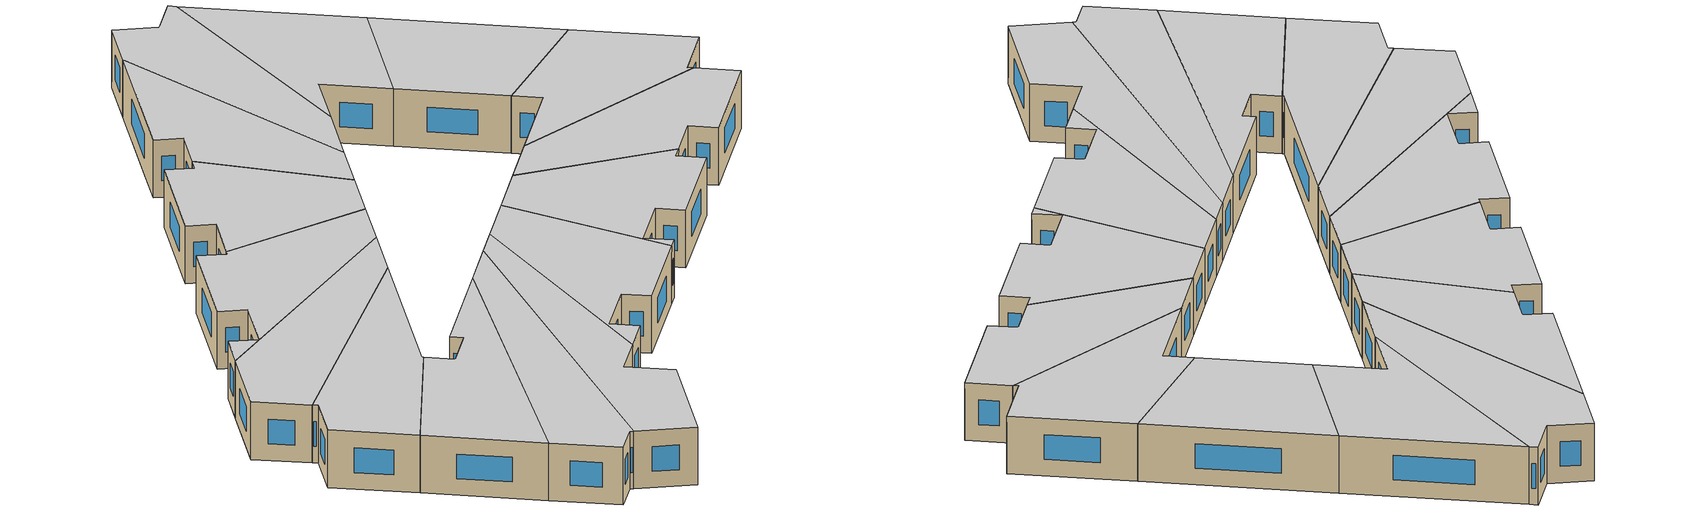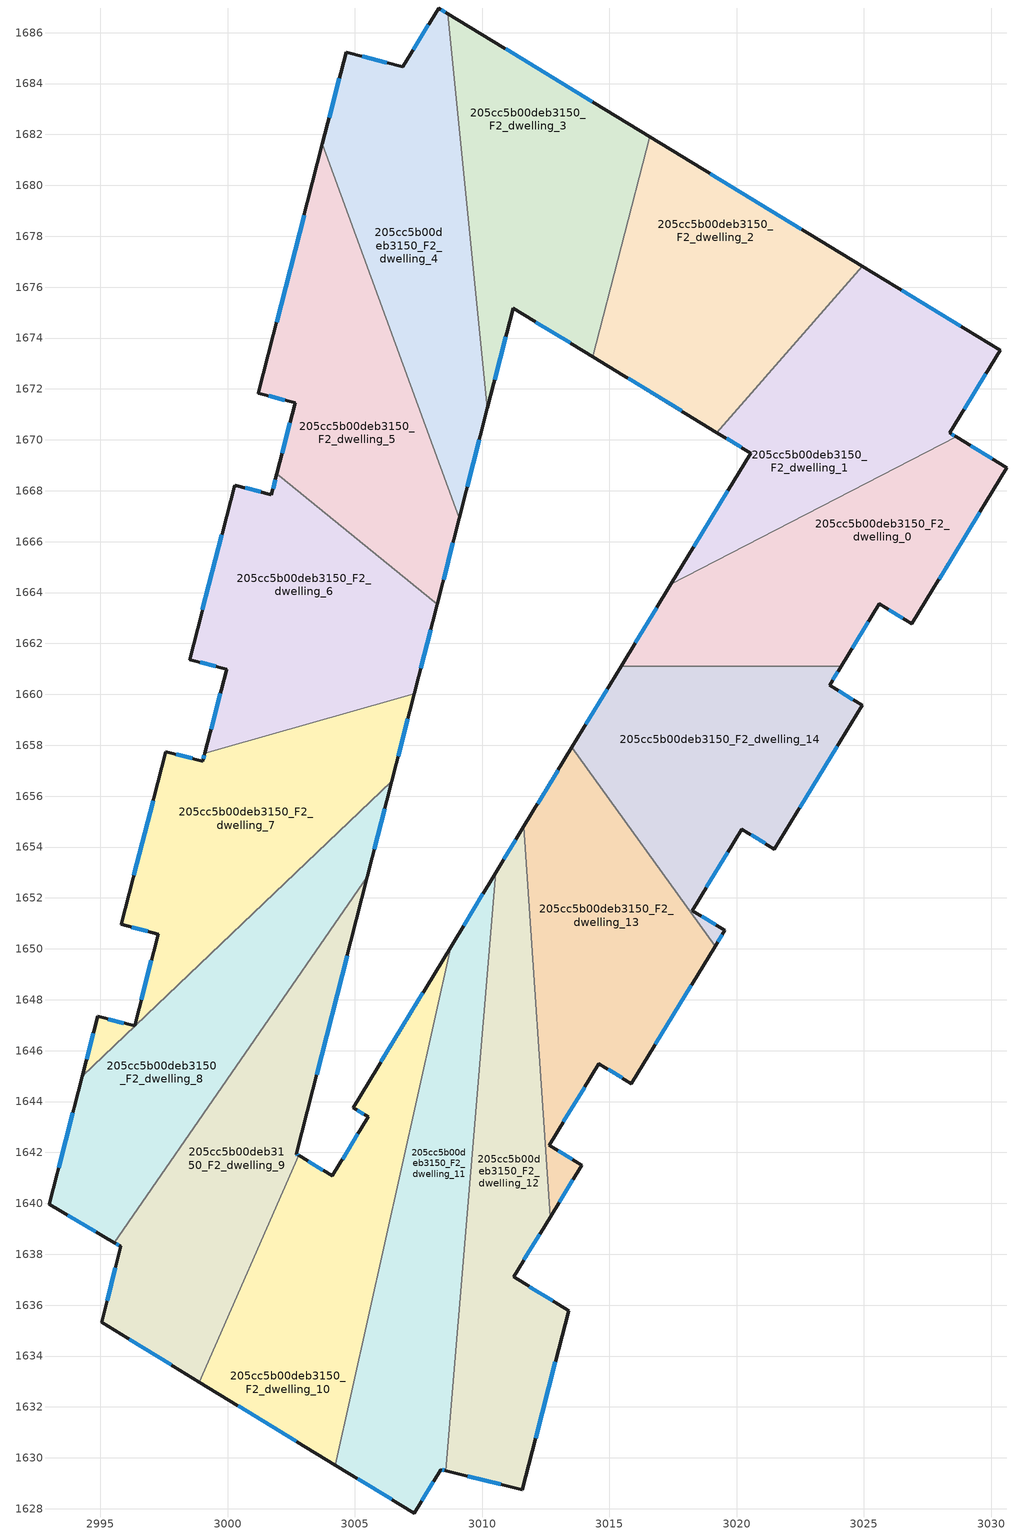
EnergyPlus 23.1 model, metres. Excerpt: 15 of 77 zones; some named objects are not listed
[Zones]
205cc5b00deb3150_F2_dwelling_0
 floor to 205cc5b00deb3150_F1_dwelling_3 (EU_floor_Construction): 3030.62,1668.91 3026.89,1662.78 3025.61,1663.56 3025.43,1663.28 3020.2,1665.76 3027.55,1669.56 3027.86,1669.42 3028.13,1669.86 3028.63,1670.12 z6
 floor to 205cc5b00deb3150_F1_dwelling_2 (EU_floor_Construction): 3028.13,1669.86 3027.86,1669.42 3027.55,1669.56 z6
 floor to 205cc5b00deb3150_F1_dwelling_6 (EU_floor_Construction): 3025.43,1663.28 3024.12,1661.11 3015.47,1661.11 3017.42,1664.32 3020.2,1665.76 z6
 wall outside (EU_wall_Construction): 3024.12,1661.11 3025.61,1663.56 3026.89,1662.78 3030.62,1668.91 3028.63,1670.12 / 3017.42,1664.32 3015.47,1661.11 z6:9
 wall to 205cc5b00deb3150_F2_dwelling_14 (EU_wall_Construction): 3015.47,1661.11 3024.12,1661.11 z6:9
 wall to 205cc5b00deb3150_F2_dwelling_1 (EU_wall_Construction): 3028.63,1670.12 3017.42,1664.32 z6:9
 window (EU_Window_Construction): 3025.97,1663.33 3026.52,1663 / 3024.54,1661.81 3025.18,1662.86 / 3016.86,1663.4 3016.03,1662.03 / 3030.05,1669.25 3029.2,1669.77 / 3027.95,1664.53 3029.56,1667.15 z6.86:8.14
 ceiling to 205cc5b00deb3150_F3_dwelling_0 (EU_floor_Construction): 3026.89,1662.78 3030.62,1668.91 3028.63,1670.12 3017.42,1664.32 3015.47,1661.11 3024.12,1661.11 3025.61,1663.56 z9
205cc5b00deb3150_F2_dwelling_1
 floor to 205cc5b00deb3150_F1_dwelling_2 (EU_floor_Construction): 3029.22,1671.66 3028.13,1669.86 3027.55,1669.56 3021.22,1672.57 3023,1674.61 z6
 floor to 205cc5b00deb3150_F1_dwelling_3 (EU_floor_Construction): 3028.63,1670.12 3028.13,1669.86 3028.38,1670.28 z6; 3027.55,1669.56 3020.2,1665.76 3018.72,1666.46 3020.55,1669.48 3020.46,1669.54 3019.23,1670.29 3021.22,1672.57 z6
 floor to 205cc5b00deb3150_F1_dwelling_1 (EU_floor_Construction): 3030.36,1673.52 3029.22,1671.66 3023,1674.61 3024.93,1676.82 z6
 floor to 205cc5b00deb3150_F1_dwelling_6 (EU_floor_Construction): 3020.2,1665.76 3017.42,1664.32 3018.72,1666.46 z6
 wall outside (EU_wall_Construction): 3028.63,1670.12 3028.38,1670.28 3030.36,1673.52 3024.93,1676.82 / 3019.23,1670.29 3020.55,1669.48 3017.42,1664.32 z6:9
 wall to 205cc5b00deb3150_F2_dwelling_2 (EU_wall_Construction): 3024.93,1676.82 3019.23,1670.29 z6:9
 window (EU_Window_Construction): 3028.56,1670.17 3028.45,1670.23 / 3019.66,1668.01 3018.31,1665.8 / 3019.61,1670.06 3020.18,1669.71 / 3028.81,1674.46 3026.48,1675.88 / 3028.94,1671.2 3029.79,1672.59 z6.86:8.14
 ceiling to 205cc5b00deb3150_F3_dwelling_1 (EU_floor_Construction): 3028.63,1670.12 3028.38,1670.28 3030.36,1673.52 3024.93,1676.82 3019.23,1670.29 3020.55,1669.48 3017.42,1664.32 z9
205cc5b00deb3150_F2_dwelling_10
 floor to 205cc5b00deb3150_F1_dwelling_15 (EU_floor_Construction): 3005.16,1633.88 3004.24,1629.72 2998.89,1632.98 3000.29,1636.19 z6
 floor to 205cc5b00deb3150_F1_dwelling_14 (EU_floor_Construction): 3005.92,1637.3 3005.16,1633.88 3000.29,1636.19 3001.67,1639.32 z6
 floor to 205cc5b00deb3150_F1_dwelling_13 (EU_floor_Construction): 3006.75,1641.02 3005.92,1637.3 3001.67,1639.32 3002.79,1641.89 3004.11,1641.08 3004.68,1642 z6
 floor to 205cc5b00deb3150_F1_dwelling_12 (EU_floor_Construction): 3008.5,1648.9 3006.75,1641.02 3004.68,1642 3005.53,1643.4 3004.93,1643.76 3008.19,1649.13 z6
 floor to 205cc5b00deb3150_F1_dwelling_9 (EU_floor_Construction): 3008.76,1650.07 3008.5,1648.9 3008.19,1649.13 z6
 wall outside (EU_wall_Construction): 3008.76,1650.07 3004.93,1643.76 3005.53,1643.4 3004.11,1641.08 3002.79,1641.89 / 2998.89,1632.98 3004.23,1629.72 z6:9
 wall to 205cc5b00deb3150_F2_dwelling_11 (EU_wall_Construction): 3004.23,1629.72 3008.76,1650.07 z6:9
 wall to 205cc5b00deb3150_F2_dwelling_9 (EU_wall_Construction): 3002.79,1641.89 2998.89,1632.98 z6:9
 window (EU_Window_Construction): 3003.74,1641.31 3003.17,1641.66 / 3005.12,1642.74 3004.52,1641.74 / 3005.1,1643.66 3005.36,1643.5 / 3007.67,1648.27 3006.03,1645.57 / 3000.41,1632.05 3002.71,1630.65 z6.86:8.14
 ceiling to 205cc5b00deb3150_F3_dwelling_10 (EU_floor_Construction): 3004.23,1629.72 3008.76,1650.07 3004.93,1643.76 3005.53,1643.4 3004.11,1641.08 3002.79,1641.89 2998.89,1632.98 z9
205cc5b00deb3150_F2_dwelling_11
 floor to 205cc5b00deb3150_F1_dwelling_15 (EU_floor_Construction): 3008.8,1632.16 3008.57,1629.49 3008.37,1629.54 3007.33,1627.83 3004.24,1629.72 3005.16,1633.88 z6
 floor to 205cc5b00deb3150_F1_dwelling_12 (EU_floor_Construction): 3010.1,1647.74 3009.43,1639.74 3006.75,1641.02 3008.5,1648.9 z6
 floor to 205cc5b00deb3150_F1_dwelling_14 (EU_floor_Construction): 3009.1,1635.8 3008.8,1632.16 3005.16,1633.88 3005.92,1637.3 z6
 floor to 205cc5b00deb3150_F1_dwelling_9 (EU_floor_Construction): 3010.54,1653 3010.1,1647.74 3008.5,1648.9 3008.76,1650.07 z6
 floor to 205cc5b00deb3150_F1_dwelling_13 (EU_floor_Construction): 3009.43,1639.74 3009.1,1635.8 3005.92,1637.3 3006.75,1641.02 z6
 wall outside (EU_wall_Construction): 3004.23,1629.72 3007.33,1627.83 3008.37,1629.54 3008.57,1629.49 / 3010.54,1653 3008.76,1650.07 z6:9
 wall to 205cc5b00deb3150_F2_dwelling_12 (EU_wall_Construction): 3008.57,1629.49 3010.54,1653 z6:9
 window (EU_Window_Construction): 3005.12,1629.18 3006.45,1628.37 / 3010.03,1652.16 3009.27,1650.91 / 3008.43,1629.53 3008.52,1629.51 / 3007.63,1628.32 3008.07,1629.05 z6.86:8.14
 ceiling to 205cc5b00deb3150_F3_dwelling_11 (EU_floor_Construction): 3008.57,1629.49 3010.54,1653 3008.76,1650.07 3004.23,1629.72 3007.33,1627.83 3008.37,1629.54 z9
205cc5b00deb3150_F2_dwelling_12
 floor to 205cc5b00deb3150_F1_dwelling_14 (EU_floor_Construction): 3012.94,1633.98 3012.06,1630.61 3008.8,1632.16 3009.1,1635.8 z6
 floor to 205cc5b00deb3150_F1_dwelling_12 (EU_floor_Construction): 3012.22,1646.19 3012.67,1639.46 3012.08,1638.49 3009.43,1639.74 3010.1,1647.74 z6
 floor to 205cc5b00deb3150_F1_dwelling_15 (EU_floor_Construction): 3012.06,1630.61 3011.59,1628.76 3008.57,1629.49 3008.8,1632.16 z6
 floor to 205cc5b00deb3150_F1_dwelling_9 (EU_floor_Construction): 3011.64,1654.81 3012.22,1646.19 3010.1,1647.74 3010.54,1653 z6
 floor to 205cc5b00deb3150_F1_dwelling_13 (EU_floor_Construction): 3012.08,1638.49 3011.24,1637.11 3013.4,1635.79 3012.94,1633.98 3009.1,1635.8 3009.43,1639.74 z6
 wall outside (EU_wall_Construction): 3008.57,1629.49 3011.59,1628.76 3013.4,1635.79 3011.24,1637.11 3012.67,1639.46 / 3011.64,1654.81 3010.54,1653 z6:9
 wall to 205cc5b00deb3150_F2_dwelling_13 (EU_wall_Construction): 3012.67,1639.46 3011.64,1654.81 z6:9
 window (EU_Window_Construction): 3009.43,1629.28 3010.73,1628.97 / 3011.33,1654.29 3010.86,1653.52 / 3011.65,1637.78 3012.26,1638.79 / 3012.78,1636.17 3011.86,1636.73 / 3012.11,1630.77 3012.88,1633.78 z6.86:8.14
 ceiling to 205cc5b00deb3150_F3_dwelling_12 (EU_floor_Construction): 3011.59,1628.76 3013.4,1635.79 3011.24,1637.11 3012.67,1639.46 3011.64,1654.81 3010.54,1653 3008.57,1629.49 z9
205cc5b00deb3150_F2_dwelling_13
 floor to 205cc5b00deb3150_F1_dwelling_9 (EU_floor_Construction): 3013.53,1657.92 3019.16,1650.11 3015.87,1644.71 3014.59,1645.49 3014.16,1644.78 3012.22,1646.19 3011.64,1654.81 z6
 floor to 205cc5b00deb3150_F1_dwelling_12 (EU_floor_Construction): 3014.16,1644.78 3012.64,1642.29 3013.92,1641.51 3012.67,1639.46 3012.22,1646.19 z6
 wall outside (EU_wall_Construction): 3012.67,1639.46 3013.92,1641.51 3012.64,1642.29 3014.59,1645.49 3015.87,1644.71 3019.16,1650.11 / 3013.53,1657.92 3011.64,1654.81 z6:9
 wall to 205cc5b00deb3150_F2_dwelling_14 (EU_wall_Construction): 3019.16,1650.11 3013.53,1657.92 z6:9
 window (EU_Window_Construction): 3013.19,1643.2 3014.03,1644.57 / 3013.55,1641.73 3013,1642.06 / 3013.03,1640.04 3013.56,1640.92 / 3012.99,1657.03 3012.18,1655.7 / 3016.81,1646.25 3018.22,1648.56 / 3014.95,1645.26 3015.5,1644.93 z6.86:8.14
 ceiling to 205cc5b00deb3150_F3_dwelling_13 (EU_floor_Construction): 3013.92,1641.51 3012.64,1642.29 3014.59,1645.49 3015.87,1644.71 3019.16,1650.11 3013.53,1657.92 3011.64,1654.81 3012.67,1639.46 z9
205cc5b00deb3150_F2_dwelling_14
 floor to 205cc5b00deb3150_F1_dwelling_6 (EU_floor_Construction): 3024.12,1661.11 3023.66,1660.36 3024.93,1659.58 3021.49,1653.92 3020.21,1654.71 3019.96,1654.3 3013.89,1658.51 3015.47,1661.11 z6
 floor to 205cc5b00deb3150_F1_dwelling_9 (EU_floor_Construction): 3019.96,1654.3 3018.26,1651.5 3019.54,1650.72 3019.16,1650.11 3013.53,1657.92 3013.89,1658.51 z6
 wall outside (EU_wall_Construction): 3019.16,1650.11 3019.54,1650.72 3018.26,1651.5 3020.21,1654.71 3021.49,1653.92 3024.93,1659.58 3023.66,1660.36 3024.12,1661.11 / 3015.47,1661.11 3013.53,1657.92 z6:9
 window (EU_Window_Construction): 3022.47,1655.54 3023.95,1657.96 / 3020.58,1654.48 3021.12,1654.15 / 3018.82,1652.42 3019.65,1653.79 / 3019.17,1650.95 3018.62,1651.28 / 3019.27,1650.28 3019.43,1650.55 / 3014.92,1660.2 3014.08,1658.83 / 3023.79,1660.57 3023.99,1660.9 / 3024.57,1659.8 3024.02,1660.13 z6.86:8.14
 ceiling to 205cc5b00deb3150_F3_dwelling_14 (EU_floor_Construction): 3021.49,1653.92 3024.93,1659.58 3023.66,1660.36 3024.12,1661.11 3015.47,1661.11 3013.53,1657.92 3019.16,1650.11 3019.54,1650.72 3018.26,1651.5 3020.21,1654.71 z9
205cc5b00deb3150_F2_dwelling_2
 floor to 205cc5b00deb3150_F1_dwelling_1 (EU_floor_Construction): 3024.93,1676.82 3023,1674.61 3015.6,1678.12 3016.39,1681.18 3016.74,1681.82 z6
 floor to 205cc5b00deb3150_F1_dwelling_0 (EU_floor_Construction): 3016.74,1681.82 3016.39,1681.18 3016.58,1681.92 z6
 floor to 205cc5b00deb3150_F1_dwelling_2 (EU_floor_Construction): 3023,1674.61 3021.22,1672.57 3014.94,1675.54 3015.6,1678.12 z6
 floor to 205cc5b00deb3150_F1_dwelling_3 (EU_floor_Construction): 3021.22,1672.57 3019.23,1670.29 3014.35,1673.26 3014.94,1675.54 z6
 wall outside (EU_wall_Construction): 3014.35,1673.26 3019.23,1670.29 / 3024.93,1676.82 3016.58,1681.92 z6:9
 wall to 205cc5b00deb3150_F2_dwelling_3 (EU_wall_Construction): 3016.58,1681.92 3014.35,1673.26 z6:9
 window (EU_Window_Construction): 3015.75,1672.41 3017.84,1671.14 / 3022.55,1678.28 3018.97,1680.46 z6.86:8.14
 ceiling to 205cc5b00deb3150_F3_dwelling_2 (EU_floor_Construction): 3019.23,1670.29 3024.93,1676.82 3016.58,1681.92 3014.35,1673.26 z9
205cc5b00deb3150_F2_dwelling_3
 floor to 205cc5b00deb3150_F1_dwelling_0 (EU_floor_Construction): 3016.58,1681.92 3016.39,1681.18 3014.91,1678.45 3009.22,1681.14 3008.66,1686.75 z6
 floor to 205cc5b00deb3150_F1_dwelling_2 (EU_floor_Construction): 3015.6,1678.12 3014.94,1675.54 3009.52,1678.11 3009.22,1681.14 z6
 floor to 205cc5b00deb3150_F1_dwelling_1 (EU_floor_Construction): 3016.39,1681.18 3015.6,1678.12 3014.91,1678.45 z6
 floor to 205cc5b00deb3150_F1_dwelling_3 (EU_floor_Construction): 3014.94,1675.54 3014.35,1673.26 3011.22,1675.18 3010.93,1674.06 3009.88,1674.56 3009.52,1678.11 z6
 floor to 205cc5b00deb3150_F1_dwelling_4 (EU_floor_Construction): 3010.93,1674.06 3010.21,1671.24 3009.88,1674.56 z6
 wall outside (EU_wall_Construction): 3010.21,1671.24 3011.22,1675.18 3014.35,1673.26 / 3016.58,1681.92 3008.66,1686.75 z6:9
 wall to 205cc5b00deb3150_F2_dwelling_4 (EU_wall_Construction): 3008.66,1686.75 3010.21,1671.24 z6:9
 window (EU_Window_Construction): 3012.11,1674.63 3013.46,1673.81 / 3010.5,1672.37 3010.93,1674.05 / 3014.32,1683.3 3010.92,1685.37 z6.86:8.14
 ceiling to 205cc5b00deb3150_F3_dwelling_3 (EU_floor_Construction): 3014.35,1673.26 3016.58,1681.92 3008.66,1686.75 3010.21,1671.24 3011.22,1675.18 z9
205cc5b00deb3150_F2_dwelling_4
 floor to 205cc5b00deb3150_F1_dwelling_0 (EU_floor_Construction): 3008.66,1686.75 3009.22,1681.14 3004.22,1683.52 3004.66,1685.24 3006.89,1684.66 3008.29,1686.97 z6
 floor to 205cc5b00deb3150_F1_dwelling_4 (EU_floor_Construction): 3009.88,1674.56 3010.21,1671.24 3009.97,1670.31 3007.42,1671.52 3005.56,1676.6 z6
 floor to 205cc5b00deb3150_F1_dwelling_5 (EU_floor_Construction): 3009.97,1670.31 3009.1,1666.92 3007.42,1671.52 z6
 floor to 205cc5b00deb3150_F1_dwelling_2 (EU_floor_Construction): 3009.22,1681.14 3009.52,1678.11 3004.07,1680.7 3003.73,1681.63 3004.22,1683.52 z6
 floor to 205cc5b00deb3150_F1_dwelling_3 (EU_floor_Construction): 3009.52,1678.11 3009.88,1674.56 3005.56,1676.6 3004.07,1680.7 z6
 wall outside (EU_wall_Construction): 3008.66,1686.75 3008.29,1686.97 3006.89,1684.66 3004.66,1685.24 3003.73,1681.63 / 3009.1,1666.92 3010.21,1671.24 z6:9
 wall to 205cc5b00deb3150_F2_dwelling_5 (EU_wall_Construction): 3003.73,1681.63 3009.1,1666.92 z6:9
 window (EU_Window_Construction): 3007.89,1686.31 3007.29,1685.32 / 3008.56,1686.81 3008.4,1686.91 / 3009.42,1668.15 3009.89,1670.01 / 3004.39,1684.2 3003.99,1682.66 / 3006.25,1684.83 3005.3,1685.07 z6.86:8.14
 ceiling to 205cc5b00deb3150_F3_dwelling_4 (EU_floor_Construction): 3009.1,1666.92 3010.21,1671.24 3008.66,1686.75 3008.29,1686.97 3006.89,1684.66 3004.66,1685.24 3003.73,1681.63 z9
205cc5b00deb3150_F2_dwelling_5
 floor to 205cc5b00deb3150_F1_dwelling_5 (EU_floor_Construction): 3007.42,1671.52 3009.1,1666.92 3008.96,1666.37 3002.07,1669.18 3002.66,1671.46 3001.2,1671.83 3001.81,1674.18 z6
 floor to 205cc5b00deb3150_F1_dwelling_7 (EU_floor_Construction): 3008.96,1666.37 3008.24,1663.55 3001.94,1668.68 3002.07,1669.18 z6
 floor to 205cc5b00deb3150_F1_dwelling_4 (EU_floor_Construction): 3005.56,1676.6 3007.42,1671.52 3001.81,1674.18 3002.77,1677.92 z6
 floor to 205cc5b00deb3150_F1_dwelling_3 (EU_floor_Construction): 3004.07,1680.7 3005.56,1676.6 3002.77,1677.92 3003.55,1680.94 z6
 floor to 205cc5b00deb3150_F1_dwelling_2 (EU_floor_Construction): 3003.73,1681.63 3004.07,1680.7 3003.55,1680.94 z6
 wall outside (EU_wall_Construction): 3003.73,1681.63 3001.2,1671.83 3002.66,1671.46 3001.94,1668.68 / 3008.24,1663.54 3009.1,1666.92 z6:9
 wall to 205cc5b00deb3150_F2_dwelling_6 (EU_wall_Construction): 3001.94,1668.68 3008.24,1663.54 z6:9
 window (EU_Window_Construction): 3003.01,1678.83 3001.93,1674.63 / 3008.48,1664.51 3008.85,1665.95 / 3002.45,1670.66 3002.14,1669.47 / 3001.62,1671.73 3002.24,1671.57 z6.86:8.14
 ceiling to 205cc5b00deb3150_F3_dwelling_5 (EU_floor_Construction): 3008.24,1663.54 3009.1,1666.92 3003.73,1681.63 3001.2,1671.83 3002.66,1671.46 3001.94,1668.68 z9
205cc5b00deb3150_F2_dwelling_6
 floor to 205cc5b00deb3150_F1_dwelling_7 (EU_floor_Construction): 3008.24,1663.55 3007.33,1660.02 3006.99,1659.92 2999.1,1663.66 3000.27,1668.22 3001.72,1667.85 3001.94,1668.68 z6
 floor to 205cc5b00deb3150_F1_dwelling_8 (EU_floor_Construction): 3006.99,1659.92 3000.11,1657.97 2999.27,1658.32 2999.96,1660.99 2998.51,1661.37 2999.1,1663.66 z6
 floor to 205cc5b00deb3150_F1_dwelling_10 (EU_floor_Construction): 3000.11,1657.97 2999.11,1657.69 2999.27,1658.32 z6
 wall outside (EU_wall_Construction): 3001.94,1668.68 3001.72,1667.85 3000.27,1668.22 2998.51,1661.37 2999.96,1660.99 2999.11,1657.69 / 3007.33,1660.02 3008.24,1663.54 z6:9
 wall to 205cc5b00deb3150_F2_dwelling_7 (EU_wall_Construction): 2999.11,1657.69 3007.33,1660.02 z6:9
 window (EU_Window_Construction): 2999.77,1666.26 2999.01,1663.33 / 3001.31,1667.96 3000.69,1668.12 / 3001.88,1668.44 3001.79,1668.09 / 3007.59,1661.02 3007.98,1662.54 / 2999.71,1660.05 2999.35,1658.63 / 2998.92,1661.26 2999.54,1661.1 z6.86:8.14
 ceiling to 205cc5b00deb3150_F3_dwelling_6 (EU_floor_Construction): 3007.33,1660.02 3008.24,1663.54 3001.94,1668.68 3001.72,1667.85 3000.27,1668.22 2998.51,1661.37 2999.96,1660.99 2999.11,1657.69 z9
205cc5b00deb3150_F2_dwelling_7
 floor to 205cc5b00deb3150_F1_dwelling_10 (EU_floor_Construction): 3005.56,1655.72 3001.92,1652.27 2996.79,1654.7 2997.57,1657.76 2999.03,1657.38 2999.11,1657.69 3000.11,1657.97 z6
 floor to 205cc5b00deb3150_F1_dwelling_11 (EU_floor_Construction): 3001.92,1652.27 2998.49,1649 2997.04,1649.68 2997.28,1650.58 2995.82,1650.96 2996.79,1654.7 z6
 floor to 205cc5b00deb3150_F1_dwelling_7 (EU_floor_Construction): 3007.33,1660.02 3007.27,1659.78 3006.99,1659.92 z6
 floor to 205cc5b00deb3150_F1_dwelling_8 (EU_floor_Construction): 3007.27,1659.78 3006.45,1656.58 3005.56,1655.72 3000.11,1657.97 3006.99,1659.92 z6
 floor to 205cc5b00deb3150_F1_dwelling_13 (EU_floor_Construction): 2998.49,1649 2994.29,1645 2994.89,1647.35 2996.34,1646.97 2997.04,1649.68 z6
 wall outside (EU_wall_Construction): 2999.11,1657.69 2999.03,1657.38 2997.57,1657.76 2995.82,1650.96 2997.28,1650.58 2996.34,1646.97 2994.89,1647.35 2994.28,1645 / 3006.45,1656.58 3007.33,1660.02 z6:9
 wall to 205cc5b00deb3150_F2_dwelling_8 (EU_wall_Construction): 2994.28,1645 3006.45,1656.58 z6:9
 window (EU_Window_Construction): 2996.24,1650.85 2996.86,1650.69 / 2997.07,1655.81 2996.32,1652.9 / 2998.61,1657.49 2997.99,1657.65 / 2999.08,1657.6 2999.05,1657.47 / 3006.71,1657.56 3007.08,1659.03 / 2994.72,1646.68 2994.46,1645.67 / 2995.93,1647.08 2995.31,1647.24 / 2997.01,1649.55 2996.61,1648.01 z6.86:8.14
 ceiling to 205cc5b00deb3150_F3_dwelling_7 (EU_floor_Construction): 2996.34,1646.97 2994.89,1647.35 2994.28,1645 3006.45,1656.58 3007.33,1660.02 2999.11,1657.69 2999.03,1657.38 2997.57,1657.76 2995.82,1650.96 2997.28,1650.58 z9
205cc5b00deb3150_F2_dwelling_8
 floor to 205cc5b00deb3150_F1_dwelling_11 (EU_floor_Construction): 3004.31,1651.13 3001.76,1647.44 2998.49,1649 3001.92,1652.27 z6
 floor to 205cc5b00deb3150_F1_dwelling_13 (EU_floor_Construction): 3001.76,1647.44 2997.51,1641.29 2993.78,1643.06 2994.29,1645 2998.49,1649 z6
 floor adiabatic (EU_floor_Construction): 3006.45,1656.58 3005.5,1652.84 3004.31,1651.13 3001.92,1652.27 z6
 floor to 205cc5b00deb3150_F1_dwelling_14 (EU_floor_Construction): 2997.51,1641.29 2995.55,1638.46 2992.99,1639.96 2993.79,1643.06 z6
 wall outside (EU_wall_Construction): 3005.5,1652.84 3006.45,1656.58 / 2994.28,1645 2992.99,1639.96 2995.55,1638.46 z6:9
 wall to 205cc5b00deb3150_F2_dwelling_9 (EU_wall_Construction): 2995.55,1638.46 3005.5,1652.84 z6:9
 window (EU_Window_Construction): 3005.77,1653.91 3006.18,1655.51 / 2993.72,1639.53 2994.82,1638.89 / 2993.91,1643.56 2993.36,1641.4 z6.86:8.14
 ceiling to 205cc5b00deb3150_F3_dwelling_8 (EU_floor_Construction): 2995.55,1638.46 3005.5,1652.84 3006.45,1656.58 2994.28,1645 2992.99,1639.96 z9
205cc5b00deb3150_F2_dwelling_9
 floor to 205cc5b00deb3150_F1_dwelling_13 (EU_floor_Construction): 3003.86,1646.45 3002.71,1641.94 3002.79,1641.89 3001.67,1639.32 2997.51,1641.29 3001.76,1647.44 z6
 floor to 205cc5b00deb3150_F1_dwelling_15 (EU_floor_Construction): 3000.29,1636.19 2998.89,1632.98 2995.05,1635.32 2995.8,1638.32 z6
 floor to 205cc5b00deb3150_F1_dwelling_11 (EU_floor_Construction): 3004.98,1650.82 3003.86,1646.45 3001.76,1647.44 3004.31,1651.13 z6
 floor to 205cc5b00deb3150_F1_dwelling_14 (EU_floor_Construction): 3001.67,1639.32 3000.29,1636.19 2995.8,1638.32 2995.55,1638.46 2997.51,1641.29 z6
 floor to 205cc5b00deb3150_F1_dwelling_10 (EU_floor_Construction): 3005.5,1652.84 3004.98,1650.82 3004.31,1651.13 z6
 wall outside (EU_wall_Construction): 3002.79,1641.89 3002.71,1641.94 3005.5,1652.84 / 2995.55,1638.46 2995.8,1638.32 2995.05,1635.32 2998.89,1632.98 z6:9
 window (EU_Window_Construction): 3003.5,1645.05 3004.7,1649.73 / 3002.76,1641.9 3002.73,1641.92 / 2996.15,1634.65 2997.79,1633.65 / 2995.59,1637.46 2995.26,1636.18 / 2995.62,1638.42 2995.73,1638.36 z6.86:8.14
 ceiling to 205cc5b00deb3150_F3_dwelling_9 (EU_floor_Construction): 2998.89,1632.98 3002.79,1641.89 3002.71,1641.94 3005.5,1652.84 2995.55,1638.46 2995.8,1638.32 2995.05,1635.32 z9
[Building]
EU S2 Campaign: North Axis=0; Terrain=City; Solar Distribution=FullExterior
[Site:Location]
Helsinki-Vantaa.AP: Latitude=60.317; Longitude=24.963; Time Zone=2; Elevation=54.6
[SizingPeriod:WeatherFileDays]
AnnualSizingPeriod: Begin Month=1; Begin Day of Month=1; End Month=12; End Day of Month=31; Day of Week for Start Day=Monday; Use Weather File Daylight Saving Period=No; Use Weather File Rain and Snow Indicators=No
[MATERIAL]
EU_InternalMass_Material: Roughness=MediumRough; Thickness=0.1; Conductivity=1; Density=1800; Specific Heat=900; Thermal Absorptance=0.9; Solar Absorptance=0.7; Visible Absorptance=0.7
[MATERIAL:NOMASS] Roughness=MediumRough; Thermal Absorptance=0.9; Solar Absorptance=0.7; Visible Absorptance=0.7
Name | Thermal Resistance
EU_wall_NoMass | 5.91765
EU_floor_NoMass | 6.2875
[WINDOWMATERIAL:SIMPLEGLAZINGSYSTEM]
EU_Window_SimpleGlazing: UFactor=0.994035; Solar Heat Gain Coefficient=0.7; Visible Transmittance=0.7
[CONSTRUCTION]
EU_wall_Construction: EU_wall_NoMass
EU_floor_Construction: EU_floor_NoMass
EU_Window_Construction: EU_Window_SimpleGlazing
EU_InternalMass_Construction: EU_InternalMass_Material
[ZONE] Type=1; Multiplier=1; Ceiling Height=autocalculate; Floor Area=autocalculate; Part of Total Floor Area=Yes
Name | Volume
205cc5b00deb3150_F2_dwelling_0 | 198.639
205cc5b00deb3150_F2_dwelling_1 | 198.68
205cc5b00deb3150_F2_dwelling_10 | 198.631
205cc5b00deb3150_F2_dwelling_11 | 198.679
205cc5b00deb3150_F2_dwelling_12 | 199.993
205cc5b00deb3150_F2_dwelling_13 | 197.328
205cc5b00deb3150_F2_dwelling_14 | 198.645
205cc5b00deb3150_F2_dwelling_2 | 198.636
205cc5b00deb3150_F2_dwelling_3 | 198.659
205cc5b00deb3150_F2_dwelling_4 | 198.658
205cc5b00deb3150_F2_dwelling_5 | 198.641
205cc5b00deb3150_F2_dwelling_6 | 197.865
205cc5b00deb3150_F2_dwelling_7 | 199.44
205cc5b00deb3150_F2_dwelling_8 | 198.675
205cc5b00deb3150_F2_dwelling_9 | 198.654
[INTERNALMASS] Construction=EU_InternalMass_Construction
Name | Zone or ZoneList | Surface Area
205cc5b00deb3150_F2_dwelling_0_EU_InternalMass | 205cc5b00deb3150_F2_dwelling_0 | 66.213
205cc5b00deb3150_F2_dwelling_1_EU_InternalMass | 205cc5b00deb3150_F2_dwelling_1 | 66.2267
205cc5b00deb3150_F2_dwelling_2_EU_InternalMass | 205cc5b00deb3150_F2_dwelling_2 | 66.2119
205cc5b00deb3150_F2_dwelling_3_EU_InternalMass | 205cc5b00deb3150_F2_dwelling_3 | 66.22
205cc5b00deb3150_F2_dwelling_4_EU_InternalMass | 205cc5b00deb3150_F2_dwelling_4 | 66.2189
205cc5b00deb3150_F2_dwelling_5_EU_InternalMass | 205cc5b00deb3150_F2_dwelling_5 | 66.2137
205cc5b00deb3150_F2_dwelling_6_EU_InternalMass | 205cc5b00deb3150_F2_dwelling_6 | 65.9546
205cc5b00deb3150_F2_dwelling_7_EU_InternalMass | 205cc5b00deb3150_F2_dwelling_7 | 66.4814
205cc5b00deb3150_F2_dwelling_8_EU_InternalMass | 205cc5b00deb3150_F2_dwelling_8 | 66.2249
205cc5b00deb3150_F2_dwelling_9_EU_InternalMass | 205cc5b00deb3150_F2_dwelling_9 | 66.2179
205cc5b00deb3150_F2_dwelling_10_EU_InternalMass | 205cc5b00deb3150_F2_dwelling_10 | 66.2106
205cc5b00deb3150_F2_dwelling_11_EU_InternalMass | 205cc5b00deb3150_F2_dwelling_11 | 66.2262
205cc5b00deb3150_F2_dwelling_12_EU_InternalMass | 205cc5b00deb3150_F2_dwelling_12 | 66.6655
205cc5b00deb3150_F2_dwelling_13_EU_InternalMass | 205cc5b00deb3150_F2_dwelling_13 | 65.7759
205cc5b00deb3150_F2_dwelling_14_EU_InternalMass | 205cc5b00deb3150_F2_dwelling_14 | 66.2151
[OTHEREQUIPMENT] Fuel Type=Electricity; Design Level Calculation Method=Watts/Area; Power per Zone Floor Area=1; Fraction Latent=0; Fraction Radiant=0; Fraction Lost=0; Carbon Dioxide Generation Rate=0; EndUse Subcategory=EU_Step8_InternalGains
Name | Zone or ZoneList or Space or SpaceList | Schedule
EU_Step8_InternalGain_205cc5b00deb3150_F2_dwelling_0_f000 | 205cc5b00deb3150_F2_dwelling_0 | EU_Step8_GainSchedule_205cc5b00deb3150_F2_dwelling_0_f000
EU_Step8_InternalGain_205cc5b00deb3150_F2_dwelling_1_f000 | 205cc5b00deb3150_F2_dwelling_1 | EU_Step8_GainSchedule_205cc5b00deb3150_F2_dwelling_1_f000
EU_Step8_InternalGain_205cc5b00deb3150_F2_dwelling_2_f000 | 205cc5b00deb3150_F2_dwelling_2 | EU_Step8_GainSchedule_205cc5b00deb3150_F2_dwelling_2_f000
EU_Step8_InternalGain_205cc5b00deb3150_F2_dwelling_3_f000 | 205cc5b00deb3150_F2_dwelling_3 | EU_Step8_GainSchedule_205cc5b00deb3150_F2_dwelling_3_f000
EU_Step8_InternalGain_205cc5b00deb3150_F2_dwelling_4_f000 | 205cc5b00deb3150_F2_dwelling_4 | EU_Step8_GainSchedule_205cc5b00deb3150_F2_dwelling_4_f000
EU_Step8_InternalGain_205cc5b00deb3150_F2_dwelling_5_f000 | 205cc5b00deb3150_F2_dwelling_5 | EU_Step8_GainSchedule_205cc5b00deb3150_F2_dwelling_5_f000
EU_Step8_InternalGain_205cc5b00deb3150_F2_dwelling_6_f000 | 205cc5b00deb3150_F2_dwelling_6 | EU_Step8_GainSchedule_205cc5b00deb3150_F2_dwelling_6_f000
EU_Step8_InternalGain_205cc5b00deb3150_F2_dwelling_7_f000 | 205cc5b00deb3150_F2_dwelling_7 | EU_Step8_GainSchedule_205cc5b00deb3150_F2_dwelling_7_f000
EU_Step8_InternalGain_205cc5b00deb3150_F2_dwelling_8_f000 | 205cc5b00deb3150_F2_dwelling_8 | EU_Step8_GainSchedule_205cc5b00deb3150_F2_dwelling_8_f000
EU_Step8_InternalGain_205cc5b00deb3150_F2_dwelling_9_f000 | 205cc5b00deb3150_F2_dwelling_9 | EU_Step8_GainSchedule_205cc5b00deb3150_F2_dwelling_9_f000
EU_Step8_InternalGain_205cc5b00deb3150_F2_dwelling_10_f000 | 205cc5b00deb3150_F2_dwelling_10 | EU_Step8_GainSchedule_205cc5b00deb3150_F2_dwelling_10_f000
EU_Step8_InternalGain_205cc5b00deb3150_F2_dwelling_11_f000 | 205cc5b00deb3150_F2_dwelling_11 | EU_Step8_GainSchedule_205cc5b00deb3150_F2_dwelling_11_f000
EU_Step8_InternalGain_205cc5b00deb3150_F2_dwelling_12_f000 | 205cc5b00deb3150_F2_dwelling_12 | EU_Step8_GainSchedule_205cc5b00deb3150_F2_dwelling_12_f000
EU_Step8_InternalGain_205cc5b00deb3150_F2_dwelling_13_f000 | 205cc5b00deb3150_F2_dwelling_13 | EU_Step8_GainSchedule_205cc5b00deb3150_F2_dwelling_13_f000
EU_Step8_InternalGain_205cc5b00deb3150_F2_dwelling_14_f000 | 205cc5b00deb3150_F2_dwelling_14 | EU_Step8_GainSchedule_205cc5b00deb3150_F2_dwelling_14_f000
[ZONEVENTILATION:DESIGNFLOWRATE] Schedule=EU_AlwaysOn; Design Flow Rate Calculation Method=AirChanges/Hour; Air Changes per Hour=0.596421; Ventilation Type=Natural; Fan Pressure Rise=0; Fan Total Efficiency=1; Constant Term Coefficient=1; Temperature Term Coefficient=0; Velocity Term Coefficient=0; Velocity Squared Term Coefficient=0; Minimum Indoor Temperature=-100; Maximum Indoor Temperature=100; Delta Temperature=-100; Minimum Outdoor Temperature=-100; Maximum Outdoor Temperature=100; Maximum Wind Speed=40
Name | Zone or ZoneList or Space or SpaceList
EU_ConstantAir_205cc5b00deb3150_F2_dwelling_0 | 205cc5b00deb3150_F2_dwelling_0
EU_ConstantAir_205cc5b00deb3150_F2_dwelling_1 | 205cc5b00deb3150_F2_dwelling_1
EU_ConstantAir_205cc5b00deb3150_F2_dwelling_2 | 205cc5b00deb3150_F2_dwelling_2
EU_ConstantAir_205cc5b00deb3150_F2_dwelling_3 | 205cc5b00deb3150_F2_dwelling_3
EU_ConstantAir_205cc5b00deb3150_F2_dwelling_4 | 205cc5b00deb3150_F2_dwelling_4
EU_ConstantAir_205cc5b00deb3150_F2_dwelling_5 | 205cc5b00deb3150_F2_dwelling_5
EU_ConstantAir_205cc5b00deb3150_F2_dwelling_6 | 205cc5b00deb3150_F2_dwelling_6
EU_ConstantAir_205cc5b00deb3150_F2_dwelling_7 | 205cc5b00deb3150_F2_dwelling_7
EU_ConstantAir_205cc5b00deb3150_F2_dwelling_8 | 205cc5b00deb3150_F2_dwelling_8
EU_ConstantAir_205cc5b00deb3150_F2_dwelling_9 | 205cc5b00deb3150_F2_dwelling_9
EU_ConstantAir_205cc5b00deb3150_F2_dwelling_10 | 205cc5b00deb3150_F2_dwelling_10
EU_ConstantAir_205cc5b00deb3150_F2_dwelling_11 | 205cc5b00deb3150_F2_dwelling_11
EU_ConstantAir_205cc5b00deb3150_F2_dwelling_12 | 205cc5b00deb3150_F2_dwelling_12
EU_ConstantAir_205cc5b00deb3150_F2_dwelling_13 | 205cc5b00deb3150_F2_dwelling_13
EU_ConstantAir_205cc5b00deb3150_F2_dwelling_14 | 205cc5b00deb3150_F2_dwelling_14
[HVACTEMPLATE:ZONE:IDEALLOADSAIRSYSTEM] System Availability Schedule=EU_AlwaysOn; Maximum Heating Supply Air Temperature=50; Minimum Cooling Supply Air Temperature=13; Maximum Heating Supply Air Humidity Ratio=0.0156; Minimum Cooling Supply Air Humidity Ratio=0.0077; Heating Limit=NoLimit; Cooling Limit=NoLimit; Heating Availability Schedule=EU_AlwaysOn; Cooling Availability Schedule=EU_CoolingOff; Dehumidification Control Type=ConstantSensibleHeatRatio; Cooling Sensible Heat Ratio=0.7; Dehumidification Setpoint=60; Humidification Control Type=None; Humidification Setpoint=30; Outdoor Air Method=None; Outdoor Air Flow Rate per Person=0.00944; Outdoor Air Flow Rate per Zone Floor Area=0; Outdoor Air Flow Rate per Zone=0; Demand Controlled Ventilation Type=None; Outdoor Air Economizer Type=NoEconomizer; Heat Recovery Type=None; Sensible Heat Recovery Effectiveness=0.7; Latent Heat Recovery Effectiveness=0.65
Name | Template Thermostat
205cc5b00deb3150_F2_dwelling_0 | EU_HeatOnly_205cc5b00deb3150_F2_dwelling_0
205cc5b00deb3150_F2_dwelling_1 | EU_HeatOnly_205cc5b00deb3150_F2_dwelling_1
205cc5b00deb3150_F2_dwelling_2 | EU_HeatOnly_205cc5b00deb3150_F2_dwelling_2
205cc5b00deb3150_F2_dwelling_3 | EU_HeatOnly_205cc5b00deb3150_F2_dwelling_3
205cc5b00deb3150_F2_dwelling_4 | EU_HeatOnly_205cc5b00deb3150_F2_dwelling_4
205cc5b00deb3150_F2_dwelling_5 | EU_HeatOnly_205cc5b00deb3150_F2_dwelling_5
205cc5b00deb3150_F2_dwelling_6 | EU_HeatOnly_205cc5b00deb3150_F2_dwelling_6
205cc5b00deb3150_F2_dwelling_7 | EU_HeatOnly_205cc5b00deb3150_F2_dwelling_7
205cc5b00deb3150_F2_dwelling_8 | EU_HeatOnly_205cc5b00deb3150_F2_dwelling_8
205cc5b00deb3150_F2_dwelling_9 | EU_HeatOnly_205cc5b00deb3150_F2_dwelling_9
205cc5b00deb3150_F2_dwelling_10 | EU_HeatOnly_205cc5b00deb3150_F2_dwelling_10
205cc5b00deb3150_F2_dwelling_11 | EU_HeatOnly_205cc5b00deb3150_F2_dwelling_11
205cc5b00deb3150_F2_dwelling_12 | EU_HeatOnly_205cc5b00deb3150_F2_dwelling_12
205cc5b00deb3150_F2_dwelling_13 | EU_HeatOnly_205cc5b00deb3150_F2_dwelling_13
205cc5b00deb3150_F2_dwelling_14 | EU_HeatOnly_205cc5b00deb3150_F2_dwelling_14
[SIZING:ZONE] Zone Cooling Design Supply Air Temperature Input Method=SupplyAirTemperature; Zone Cooling Design Supply Air Temperature=13; Zone Heating Design Supply Air Temperature Input Method=SupplyAirTemperature; Zone Heating Design Supply Air Temperature=50; Zone Cooling Design Supply Air Humidity Ratio=0.008; Zone Heating Design Supply Air Humidity Ratio=0.008; Cooling Design Air Flow Method=DesignDay; Cooling Design Air Flow Rate=0; Cooling Minimum Air Flow per Zone Floor Area=0.000762; Cooling Minimum Air Flow=0; Cooling Minimum Air Flow Fraction=0.2; Heating Design Air Flow Method=DesignDay; Heating Design Air Flow Rate=0; Heating Maximum Air Flow per Zone Floor Area=0.002032; Heating Maximum Air Flow=0.141576; Heating Maximum Air Flow Fraction=0.3; Account for Dedicated Outdoor Air System=No; Dedicated Outdoor Air System Control Strategy=NeutralSupplyAir; Dedicated Outdoor Air Low Setpoint Temperature for Design=autosize; Dedicated Outdoor Air High Setpoint Temperature for Design=autosize; Zone Load Sizing Method=Sensible Load Only No Latent Load; Zone Latent Cooling Design Supply Air Humidity Ratio Input Method=HumidityRatioDifference; Zone Cooling Design Supply Air Humidity Ratio Difference=0.005; Zone Latent Heating Design Supply Air Humidity Ratio Input Method=HumidityRatioDifference; Zone Humidification Design Supply Air Humidity Ratio Difference=0.005
205cc5b00deb3150_F2_dwelling_0; 205cc5b00deb3150_F2_dwelling_1; 205cc5b00deb3150_F2_dwelling_2; 205cc5b00deb3150_F2_dwelling_3; 205cc5b00deb3150_F2_dwelling_4; 205cc5b00deb3150_F2_dwelling_5; 205cc5b00deb3150_F2_dwelling_6; 205cc5b00deb3150_F2_dwelling_7; 205cc5b00deb3150_F2_dwelling_8; 205cc5b00deb3150_F2_dwelling_9; 205cc5b00deb3150_F2_dwelling_10; 205cc5b00deb3150_F2_dwelling_11; 205cc5b00deb3150_F2_dwelling_12; 205cc5b00deb3150_F2_dwelling_13; 205cc5b00deb3150_F2_dwelling_14
[SCHEDULE:CONSTANT]
Name | Hourly Value
EU_AlwaysOn | 1
EU_CoolingOff | 0
[SCHEDULE:FILE] Column Number=1; Rows to Skip at Top=0; Number of Hours of Data=8760; Column Separator=Comma; Interpolate to Timestep=No; Minutes per Item=60; Adjust Schedule for Daylight Savings=Yes
Name | File
EU_Step8_GainSchedule_205cc5b00deb3150_F2_dwelling_0_f000 | ../../schedules/205cc5b00deb3150/205cc5b00deb3150_F2_dwelling_0_f000_gain.csv
EU_Step8_GainSchedule_205cc5b00deb3150_F2_dwelling_1_f000 | ../../schedules/205cc5b00deb3150/205cc5b00deb3150_F2_dwelling_1_f000_gain.csv
EU_Step8_GainSchedule_205cc5b00deb3150_F2_dwelling_2_f000 | ../../schedules/205cc5b00deb3150/205cc5b00deb3150_F2_dwelling_2_f000_gain.csv
EU_Step8_GainSchedule_205cc5b00deb3150_F2_dwelling_3_f000 | ../../schedules/205cc5b00deb3150/205cc5b00deb3150_F2_dwelling_3_f000_gain.csv
EU_Step8_GainSchedule_205cc5b00deb3150_F2_dwelling_4_f000 | ../../schedules/205cc5b00deb3150/205cc5b00deb3150_F2_dwelling_4_f000_gain.csv
EU_Step8_GainSchedule_205cc5b00deb3150_F2_dwelling_5_f000 | ../../schedules/205cc5b00deb3150/205cc5b00deb3150_F2_dwelling_5_f000_gain.csv
EU_Step8_GainSchedule_205cc5b00deb3150_F2_dwelling_6_f000 | ../../schedules/205cc5b00deb3150/205cc5b00deb3150_F2_dwelling_6_f000_gain.csv
EU_Step8_GainSchedule_205cc5b00deb3150_F2_dwelling_7_f000 | ../../schedules/205cc5b00deb3150/205cc5b00deb3150_F2_dwelling_7_f000_gain.csv
EU_Step8_GainSchedule_205cc5b00deb3150_F2_dwelling_8_f000 | ../../schedules/205cc5b00deb3150/205cc5b00deb3150_F2_dwelling_8_f000_gain.csv
EU_Step8_GainSchedule_205cc5b00deb3150_F2_dwelling_9_f000 | ../../schedules/205cc5b00deb3150/205cc5b00deb3150_F2_dwelling_9_f000_gain.csv
EU_Step8_GainSchedule_205cc5b00deb3150_F2_dwelling_10_f000 | ../../schedules/205cc5b00deb3150/205cc5b00deb3150_F2_dwelling_10_f000_gain.csv
EU_Step8_GainSchedule_205cc5b00deb3150_F2_dwelling_11_f000 | ../../schedules/205cc5b00deb3150/205cc5b00deb3150_F2_dwelling_11_f000_gain.csv
EU_Step8_GainSchedule_205cc5b00deb3150_F2_dwelling_12_f000 | ../../schedules/205cc5b00deb3150/205cc5b00deb3150_F2_dwelling_12_f000_gain.csv
EU_Step8_GainSchedule_205cc5b00deb3150_F2_dwelling_13_f000 | ../../schedules/205cc5b00deb3150/205cc5b00deb3150_F2_dwelling_13_f000_gain.csv
EU_Step8_GainSchedule_205cc5b00deb3150_F2_dwelling_14_f000 | ../../schedules/205cc5b00deb3150/205cc5b00deb3150_F2_dwelling_14_f000_gain.csv
